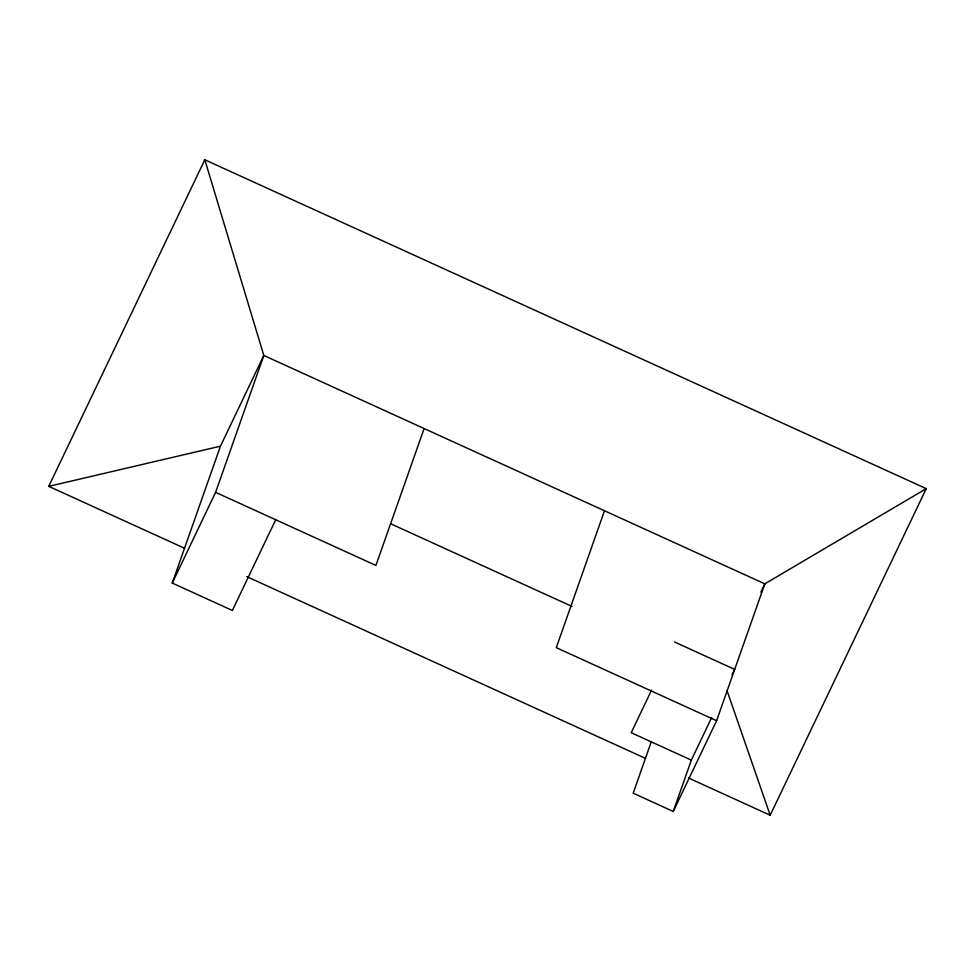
<?xml version="1.0" encoding="UTF-8"?>
<svg xmlns="http://www.w3.org/2000/svg" width="975" height="975" viewBox="0 0 975 975"><rect width="100%" height="100%" fill="white"/><g stroke="black" fill="none" stroke-linecap="round" stroke-linejoin="round"><path stroke-width="1.46" d="M275.718 519.748L232.367 610.472L172.258 583.062L220.46 446.172L263.811 355.461L204.811 159.766L926.25 488.646L770.189 815.234L688.496 777.989M172.258 583.062L215.597 492.351L263.811 355.461L764.814 583.842L926.25 488.646M424.125 428.537L375.923 565.427L215.597 492.351M604.488 510.766L556.286 647.656L716.601 720.732L673.25 811.456L633.177 793.187L651.251 741.853M673.25 811.456L691.336 760.122L711.689 717.515M716.601 720.732L764.814 583.842L760.866 592.093M184.458 548.218L48.75 486.354L204.811 159.766M651.568 690.105L631.215 732.713L691.336 760.122M732.054 674.907L734.687 669.398L674.566 642.001M48.75 486.354L220.46 446.172M390.67 523.77L572.02 606.438M246.76 576.615L645.572 758.416M726.936 690.349L770.189 815.234"/></g></svg>
